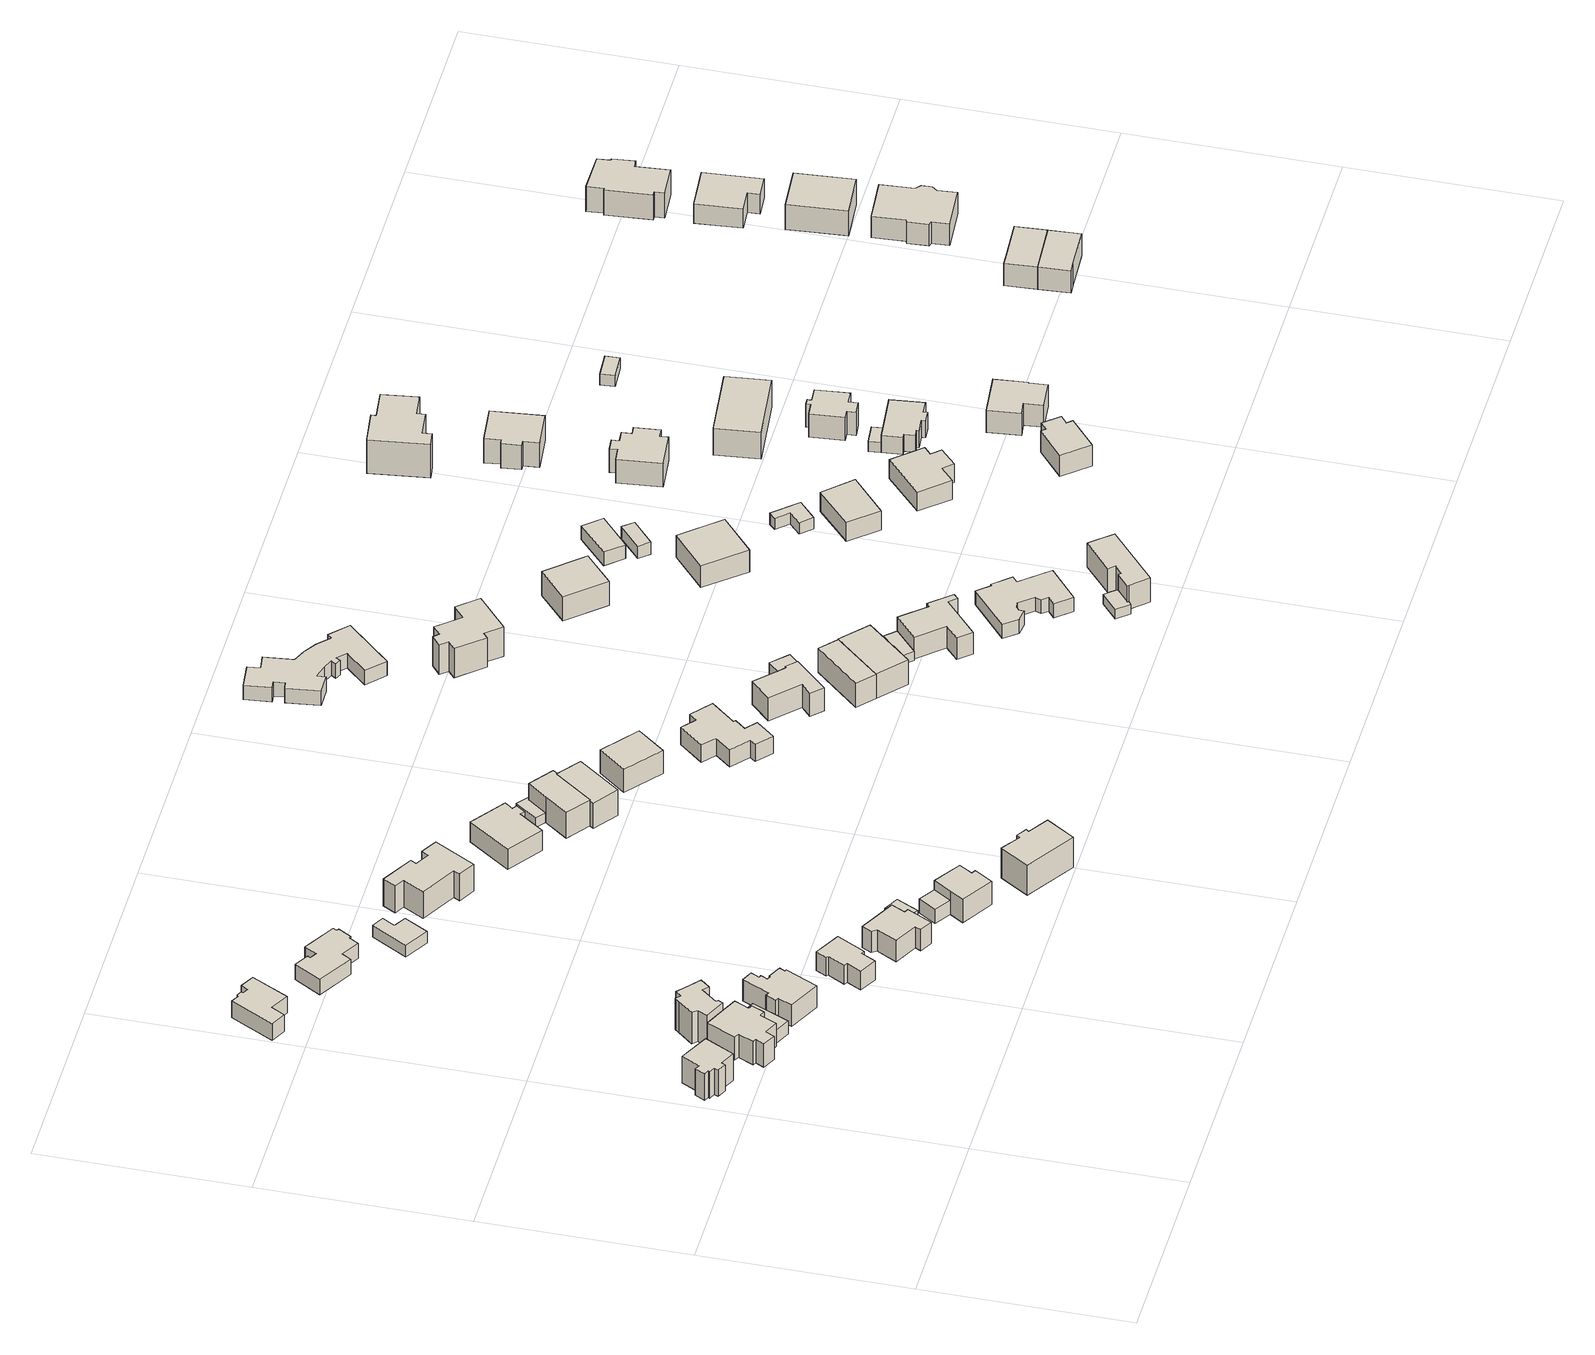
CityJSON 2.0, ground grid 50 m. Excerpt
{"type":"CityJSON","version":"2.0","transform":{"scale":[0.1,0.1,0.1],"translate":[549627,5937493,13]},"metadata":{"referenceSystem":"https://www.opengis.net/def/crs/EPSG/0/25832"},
"CityObjects":{
"building1":{"type":"Building","attributes":{"Gemeindeschluessel":"02200227","Geometrietyp2DReferenz":"3000","BezugspunktDach":"2000","function":"31001_1010","measuredHeight":9.91,"storeysAboveGround":1},"address":[{"country":"Germany","locality":"Hamburg","thoroughfareNumber":"88b","thoroughfareName":"Wedeler Landstraße","postcode":"22559"}],"geometry":[{"type":"Solid","lod":"1","boundaries":[[[[0,1,2,3,4,5,6,7,8,9,10,11]],[[12,13,14,15,16,17,18,19,20,21,22,23]],[[10,12,23,11]],[[9,13,12,10]],[[8,14,13,9]],[[7,15,14,8]],[[6,16,15,7]],[[5,17,16,6]],[[4,18,17,5]],[[3,19,18,4]],[[2,20,19,3]],[[1,21,20,2]],[[0,22,21,1]],[[11,23,22,0]]]]}]},
"building2":{"type":"Building","attributes":{"Gemeindeschluessel":"02200227","Geometrietyp2DReferenz":"3000","BezugspunktDach":"2000","function":"31001_1010","measuredHeight":10.35,"storeysAboveGround":1},"address":[{"country":"Germany","locality":"Hamburg","thoroughfareNumber":"88a","thoroughfareName":"Wedeler Landstraße","postcode":"22559"}],"geometry":[{"type":"Solid","lod":"1","boundaries":[[[[24,25,26,27,28,29,30,31,32,33,34,35,36,37,38]],[[39,40,41,42,43,44,45,46,47,48,49,50,51,52,53]],[[37,39,53,38]],[[36,40,39,37]],[[35,41,40,36]],[[34,42,41,35]],[[33,43,42,34]],[[32,44,43,33]],[[31,45,44,32]],[[30,46,45,31]],[[29,47,46,30]],[[28,48,47,29]],[[27,49,48,28]],[[26,50,49,27]],[[25,51,50,26]],[[24,52,51,25]],[[38,53,52,24]]]]}]},
"building3":{"type":"Building","attributes":{"Gemeindeschluessel":"02200227","Geometrietyp2DReferenz":"3000","BezugspunktDach":"2000","function":"31001_2460","measuredHeight":3.71,"storeysAboveGround":1},"address":[{"country":"Germany","locality":"Hamburg","thoroughfareName":"Wedeler Landstraße","postcode":"22559"}],"geometry":[{"type":"Solid","lod":"1","boundaries":[[[[54,55,56,57,58,59,60]],[[61,62,63,64,65,66,67]],[[59,61,67,60]],[[58,62,61,59]],[[57,63,62,58]],[[56,64,63,57]],[[55,65,64,56]],[[54,66,65,55]],[[60,67,66,54]]]]}]},
"building4":{"type":"Building","attributes":{"Gemeindeschluessel":"02200227","Geometrietyp2DReferenz":"3000","BezugspunktDach":"2000","function":"31001_1010","measuredHeight":9,"storeysAboveGround":1},"address":[{"country":"Germany","locality":"Hamburg","thoroughfareNumber":"88c","thoroughfareName":"Wedeler Landstraße","postcode":"22559"}],"geometry":[{"type":"Solid","lod":"1","boundaries":[[[[68,69,70,71,72,73,74,75,76,77,78,79,80,81]],[[82,83,84,85,86,87,88,89,90,91,92,93,94,95]],[[80,82,95,81]],[[79,83,82,80]],[[78,84,83,79]],[[77,85,84,78]],[[76,86,85,77]],[[75,87,86,76]],[[74,88,87,75]],[[73,89,88,74]],[[72,90,89,73]],[[71,91,90,72]],[[70,92,91,71]],[[69,93,92,70]],[[68,94,93,69]],[[81,95,94,68]]]]}]},
"building5":{"type":"Building","attributes":{"Gemeindeschluessel":"02200227","Geometrietyp2DReferenz":"3000","BezugspunktDach":"2000","function":"31001_1010","measuredHeight":8.51,"storeysAboveGround":1},"address":[{"country":"Germany","locality":"Hamburg","thoroughfareNumber":"88","thoroughfareName":"Wedeler Landstraße","postcode":"22559"}],"geometry":[{"type":"Solid","lod":"1","boundaries":[[[[96,97,98,99,100,101,102,103,104,105,106,107,108,109,110,111]],[[112,113,114,115,116,117,118,119,120,121,122,123,124,125,126,127]],[[110,112,127,111]],[[109,113,112,110]],[[108,114,113,109]],[[107,115,114,108]],[[106,116,115,107]],[[105,117,116,106]],[[104,118,117,105]],[[103,119,118,104]],[[102,120,119,103]],[[101,121,120,102]],[[100,122,121,101]],[[99,123,122,100]],[[98,124,123,99]],[[97,125,124,98]],[[96,126,125,97]],[[111,127,126,96]]]]}]},
"building6":{"type":"Building","attributes":{"Gemeindeschluessel":"02200227","Geometrietyp2DReferenz":"3000","BezugspunktDach":"2000","function":"31001_1010","measuredHeight":7.15,"storeysAboveGround":1},"address":[{"country":"Germany","locality":"Hamburg","thoroughfareNumber":"23","thoroughfareName":"Rheingoldweg","postcode":"22559"}],"geometry":[{"type":"Solid","lod":"1","boundaries":[[[[128,129,130,131,132,133,134,135,136,137,138,139]],[[140,141,142,143,144,145,146,147,148,149,150,151]],[[138,140,151,139]],[[137,141,140,138]],[[136,142,141,137]],[[135,143,142,136]],[[134,144,143,135]],[[133,145,144,134]],[[132,146,145,133]],[[131,147,146,132]],[[130,148,147,131]],[[129,149,148,130]],[[128,150,149,129]],[[139,151,150,128]]]]}]},
"building7":{"type":"Building","attributes":{"Gemeindeschluessel":"02200227","Geometrietyp2DReferenz":"3000","BezugspunktDach":"2000","function":"31001_1010","measuredHeight":7.3,"storeysAboveGround":1},"address":[{"country":"Germany","locality":"Hamburg","thoroughfareNumber":"86b","thoroughfareName":"Wedeler Landstraße","postcode":"22559"}],"geometry":[{"type":"Solid","lod":"1","boundaries":[[[[152,153,154,155,156,157,158,159,160,161]],[[162,163,164,165,166,167,168,169,170,171]],[[160,162,171,161]],[[159,163,162,160]],[[158,164,163,159]],[[157,165,164,158]],[[156,166,165,157]],[[155,167,166,156]],[[154,168,167,155]],[[153,169,168,154]],[[152,170,169,153]],[[161,171,170,152]]]]}]},
"building8":{"type":"Building","attributes":{"Gemeindeschluessel":"02200227","Geometrietyp2DReferenz":"3000","BezugspunktDach":"2000","function":"31001_1010","measuredHeight":7.18,"storeysAboveGround":1},"address":[{"country":"Germany","locality":"Hamburg","thoroughfareNumber":"21","thoroughfareName":"Rheingoldweg","postcode":"22559"}],"geometry":[{"type":"Solid","lod":"1","boundaries":[[[[172,173,174,175,176,177,178,179,180,181,182,183,184,185]],[[186,187,188,189,190,191,192,193,194,195,196,197,198,199]],[[184,186,199,185]],[[183,187,186,184]],[[182,188,187,183]],[[181,189,188,182]],[[180,190,189,181]],[[179,191,190,180]],[[178,192,191,179]],[[177,193,192,178]],[[176,194,193,177]],[[175,195,194,176]],[[174,196,195,175]],[[173,197,196,174]],[[172,198,197,173]],[[185,199,198,172]]]]}]},
"building9":{"type":"Building","attributes":{"Gemeindeschluessel":"02200227","Geometrietyp2DReferenz":"3000","BezugspunktDach":"2000","function":"31001_1010","measuredHeight":7.71,"storeysAboveGround":1},"address":[{"country":"Germany","locality":"Hamburg","thoroughfareNumber":"86a","thoroughfareName":"Wedeler Landstraße","postcode":"22559"}],"geometry":[{"type":"Solid","lod":"1","boundaries":[[[[200,201,202,203,204,205,206,207,208,209]],[[210,211,212,213,214,215,216,217,218,219]],[[208,210,219,209]],[[207,211,210,208]],[[206,212,211,207]],[[205,213,212,206]],[[204,214,213,205]],[[203,215,214,204]],[[202,216,215,203]],[[201,217,216,202]],[[200,218,217,201]],[[209,219,218,200]]]]}]},
"building10":{"type":"Building","attributes":{"Gemeindeschluessel":"02200227","Geometrietyp2DReferenz":"3000","BezugspunktDach":"2000","function":"31001_2460","measuredHeight":3.9,"storeysAboveGround":1},"address":[{"country":"Germany","locality":"Hamburg","thoroughfareName":"Rheingoldweg","postcode":"22559"}],"geometry":[{"type":"Solid","lod":"1","boundaries":[[[[220,221,222,223,224,225]],[[226,227,228,229,230,231]],[[224,226,231,225]],[[223,227,226,224]],[[222,228,227,223]],[[221,229,228,222]],[[220,230,229,221]],[[225,231,230,220]]]]}]},
"building11":{"type":"Building","attributes":{"Gemeindeschluessel":"02200227","Geometrietyp2DReferenz":"3000","BezugspunktDach":"2000","function":"31001_2460","measuredHeight":4.05,"storeysAboveGround":1},"address":[{"country":"Germany","locality":"Hamburg","thoroughfareName":"Wedeler Landstraße","postcode":"22559"}],"geometry":[{"type":"Solid","lod":"1","boundaries":[[[[232,233,234,235,236,237]],[[238,239,240,241,242,243]],[[236,238,243,237]],[[235,239,238,236]],[[234,240,239,235]],[[233,241,240,234]],[[232,242,241,233]],[[237,243,242,232]]]]}]},
"building12":{"type":"Building","attributes":{"Gemeindeschluessel":"02200227","Geometrietyp2DReferenz":"3000","BezugspunktDach":"2000","function":"31001_2460","measuredHeight":3.97,"storeysAboveGround":1},"address":[{"country":"Germany","locality":"Hamburg","thoroughfareName":"Wedeler Landstraße","postcode":"22559"}],"geometry":[{"type":"Solid","lod":"1","boundaries":[[[[244,245,246,247]],[[248,249,250,251]],[[246,248,251,247]],[[245,249,248,246]],[[244,250,249,245]],[[247,251,250,244]]]]}]},
"building13":{"type":"Building","attributes":{"Gemeindeschluessel":"02200227","Geometrietyp2DReferenz":"3000","BezugspunktDach":"2000","function":"31001_1100","measuredHeight":7.95,"storeysAboveGround":1},"address":[{"country":"Germany","locality":"Hamburg","thoroughfareNumber":"86","thoroughfareName":"Wedeler Landstraße","postcode":"22559"}],"geometry":[{"type":"Solid","lod":"1","boundaries":[[[[252,253,254,255,256,246,245]],[[257,258,259,260,261,262,263]],[[246,257,263,245]],[[256,258,257,246]],[[255,259,258,256]],[[254,260,259,255]],[[253,261,260,254]],[[252,262,261,253]],[[245,263,262,252]]]]}]},
"building14":{"type":"Building","attributes":{"Gemeindeschluessel":"02200227","Geometrietyp2DReferenz":"3000","BezugspunktDach":"2000","function":"31001_1010","measuredHeight":10.72,"storeysAboveGround":2},"address":[{"country":"Germany","locality":"Hamburg","thoroughfareNumber":"84","thoroughfareName":"Wedeler Landstraße","postcode":"22559"}],"geometry":[{"type":"Solid","lod":"1","boundaries":[[[[264,265,266,267,268,269,270,271]],[[272,273,274,275,276,277,278,279]],[[270,272,279,271]],[[269,273,272,270]],[[268,274,273,269]],[[267,275,274,268]],[[266,276,275,267]],[[265,277,276,266]],[[264,278,277,265]],[[271,279,278,264]]]]}]},
"building15":{"type":"Building","attributes":{"Gemeindeschluessel":"02200227","Geometrietyp2DReferenz":"3000","BezugspunktDach":"2000","function":"31001_1010","measuredHeight":12.12,"storeysAboveGround":1},"address":[{"country":"Germany","locality":"Hamburg","thoroughfareNumber":"19","thoroughfareName":"Rheingoldweg","postcode":"22559"}],"geometry":[{"type":"Solid","lod":"1","boundaries":[[[[280,281,282,283,284,285,286,287,288,289,290,291]],[[292,293,294,295,296,297,298,299,300,301,302,303]],[[290,292,303,291]],[[289,293,292,290]],[[288,294,293,289]],[[287,295,294,288]],[[286,296,295,287]],[[285,297,296,286]],[[284,298,297,285]],[[283,299,298,284]],[[282,300,299,283]],[[281,301,300,282]],[[280,302,301,281]],[[291,303,302,280]]]]}]},
"building16":{"type":"Building","attributes":{"Gemeindeschluessel":"02200227","Geometrietyp2DReferenz":"3000","BezugspunktDach":"2000","function":"31001_1010","measuredHeight":6.99,"storeysAboveGround":1},"address":[{"country":"Germany","locality":"Hamburg","thoroughfareNumber":"17a","thoroughfareName":"Rheingoldweg","postcode":"22559"}],"geometry":[{"type":"Solid","lod":"1","boundaries":[[[[304,305,306,307,308,309,310,311]],[[312,313,314,315,316,317,318,319]],[[310,312,319,311]],[[309,313,312,310]],[[308,314,313,309]],[[307,315,314,308]],[[306,316,315,307]],[[305,317,316,306]],[[304,318,317,305]],[[311,319,318,304]]]]}]},
"building17":{"type":"Building","attributes":{"Gemeindeschluessel":"02200227","Geometrietyp2DReferenz":"3000","BezugspunktDach":"2000","function":"31001_1010","measuredHeight":9.93,"storeysAboveGround":1},"address":[{"country":"Germany","locality":"Hamburg","thoroughfareNumber":"17b","thoroughfareName":"Rheingoldweg","postcode":"22559"}],"geometry":[{"type":"Solid","lod":"1","boundaries":[[[[320,321,322,323,324,325,326,327,328]],[[329,330,331,332,333,334,335,336,337]],[[327,329,337,328]],[[326,330,329,327]],[[325,331,330,326]],[[324,332,331,325]],[[323,333,332,324]],[[322,334,333,323]],[[321,335,334,322]],[[320,336,335,321]],[[328,337,336,320]]]]}]},
"building18":{"type":"Building","attributes":{"Gemeindeschluessel":"02200227","Geometrietyp2DReferenz":"3000","BezugspunktDach":"2000","function":"31001_2460","measuredHeight":2.74,"storeysAboveGround":1},"address":[{"country":"Germany","locality":"Hamburg","thoroughfareName":"Rheingoldweg","postcode":"22559"}],"geometry":[{"type":"Solid","lod":"1","boundaries":[[[[338,339,340,341,342,343]],[[344,345,346,347,348,349]],[[342,344,349,343]],[[341,345,344,342]],[[340,346,345,341]],[[339,347,346,340]],[[338,348,347,339]],[[343,349,348,338]]]]}]},
"building19":{"type":"Building","attributes":{"Gemeindeschluessel":"02200227","Geometrietyp2DReferenz":"3000","BezugspunktDach":"2000","function":"31001_1010","measuredHeight":9.94,"storeysAboveGround":1},"address":[{"country":"Germany","locality":"Hamburg","thoroughfareNumber":"17","thoroughfareName":"Rheingoldweg","postcode":"22559"}],"geometry":[{"type":"Solid","lod":"1","boundaries":[[[[350,351,352,353,354,355,356]],[[329,357,358,359,332,331,330]],[[355,329,330,356]],[[354,357,329,355]],[[353,358,357,354]],[[352,359,358,353]],[[351,332,359,352]],[[350,331,332,351]],[[356,330,331,350]]]]}]},
"building20":{"type":"Building","attributes":{"Gemeindeschluessel":"02200227","Geometrietyp2DReferenz":"3000","BezugspunktDach":"2000","function":"31001_1010","measuredHeight":8.69,"storeysAboveGround":1},"address":[{"country":"Germany","locality":"Hamburg","thoroughfareNumber":"15","thoroughfareName":"Rheingoldweg","postcode":"22559"}],"geometry":[{"type":"Solid","lod":"1","boundaries":[[[[360,361,362,363]],[[364,365,366,367]],[[362,364,367,363]],[[361,365,364,362]],[[360,366,365,361]],[[363,367,366,360]]]]}]},
"building21":{"type":"Building","attributes":{"Gemeindeschluessel":"02200227","Geometrietyp2DReferenz":"3000","BezugspunktDach":"2000","function":"31001_1100","measuredHeight":7.29,"storeysAboveGround":1},"address":[{"country":"Germany","locality":"Hamburg","thoroughfareNumber":"13","thoroughfareName":"Rheingoldweg","postcode":"22559"}],"geometry":[{"type":"Solid","lod":"1","boundaries":[[[[368,369,370,371,372,373,374,375,376,377,378,379,380,381]],[[382,383,384,385,386,387,388,389,390,391,392,393,394,395]],[[380,382,395,381]],[[379,383,382,380]],[[378,384,383,379]],[[377,385,384,378]],[[376,386,385,377]],[[375,387,386,376]],[[374,388,387,375]],[[373,389,388,374]],[[372,390,389,373]],[[371,391,390,372]],[[370,392,391,371]],[[369,393,392,370]],[[368,394,393,369]],[[381,395,394,368]]]]}]},
"building22":{"type":"Building","attributes":{"Gemeindeschluessel":"02200227","Geometrietyp2DReferenz":"3000","BezugspunktDach":"2000","function":"31001_1010","measuredHeight":7.63,"storeysAboveGround":1},"address":[{"country":"Germany","locality":"Hamburg","thoroughfareNumber":"11","thoroughfareName":"Rheingoldweg","postcode":"22559"}],"geometry":[{"type":"Solid","lod":"1","boundaries":[[[[396,397,398,399,400,401,402,403,404]],[[405,406,407,408,409,410,411,412,413]],[[403,405,413,404]],[[402,406,405,403]],[[401,407,406,402]],[[400,408,407,401]],[[399,409,408,400]],[[398,410,409,399]],[[397,411,410,398]],[[396,412,411,397]],[[404,413,412,396]]]]}]},
"building23":{"type":"Building","attributes":{"Gemeindeschluessel":"02200227","Geometrietyp2DReferenz":"3000","BezugspunktDach":"2000","function":"31001_1010","measuredHeight":6.74,"storeysAboveGround":2},"address":[{"country":"Germany","locality":"Hamburg","thoroughfareNumber":"9a","thoroughfareName":"Rheingoldweg","postcode":"22559"}],"geometry":[{"type":"Solid","lod":"1","boundaries":[[[[414,415,416,417]],[[418,419,420,421]],[[416,418,421,417]],[[415,419,418,416]],[[414,420,419,415]],[[417,421,420,414]]]]}]},
"building24":{"type":"Building","attributes":{"Gemeindeschluessel":"02200227","Geometrietyp2DReferenz":"3000","BezugspunktDach":"2000","function":"31001_2460","measuredHeight":6.4,"storeysAboveGround":1},"address":[{"country":"Germany","locality":"Hamburg","thoroughfareName":"Rheingoldweg","postcode":"22559"}],"geometry":[{"type":"Solid","lod":"1","boundaries":[[[[422,423,424,425,426,427]],[[428,429,430,431,432,433]],[[426,428,433,427]],[[425,429,428,426]],[[424,430,429,425]],[[423,431,430,424]],[[422,432,431,423]],[[427,433,432,422]]]]}]},
"building25":{"type":"Building","attributes":{"Gemeindeschluessel":"02200227","Geometrietyp2DReferenz":"3000","BezugspunktDach":"2000","function":"31001_1010","measuredHeight":7.59,"storeysAboveGround":2},"address":[{"country":"Germany","locality":"Hamburg","thoroughfareNumber":"9","thoroughfareName":"Rheingoldweg","postcode":"22559"}],"geometry":[{"type":"Solid","lod":"1","boundaries":[[[[415,414,434,435]],[[436,437,438,439]],[[434,436,439,435]],[[414,437,436,434]],[[415,438,437,414]],[[435,439,438,415]]]]}]},
"building26":{"type":"Building","attributes":{"Gemeindeschluessel":"02200227","Geometrietyp2DReferenz":"3000","BezugspunktDach":"2000","function":"31001_2460","measuredHeight":2.55,"storeysAboveGround":1},"address":[{"country":"Germany","locality":"Hamburg","thoroughfareName":"Rheingoldweg","postcode":"22559"}],"geometry":[{"type":"Solid","lod":"1","boundaries":[[[[440,441,442,443]],[[444,445,446,447]],[[442,444,447,443]],[[441,445,444,442]],[[440,446,445,441]],[[443,447,446,440]]]]}]},
"building27":{"type":"Building","attributes":{"Gemeindeschluessel":"02200227","Geometrietyp2DReferenz":"3000","BezugspunktDach":"2000","function":"31001_1100","measuredHeight":6.16,"storeysAboveGround":2},"address":[{"country":"Germany","locality":"Hamburg","thoroughfareNumber":"2","thoroughfareName":"Nibelungenweg","postcode":"22559"}],"geometry":[{"type":"Solid","lod":"1","boundaries":[[[[448,449,450,451,452,453,454,455,456,457,458,459,460,461,462,463,464,465,466,467,468,469,470,471,472]],[[473,474,475,476,477,478,479,480,481,482,483,484,485,486,487,488,489,490,491,492,493,494,495,496,497]],[[471,473,497,472]],[[470,474,473,471]],[[469,475,474,470]],[[468,476,475,469]],[[467,477,476,468]],[[466,478,477,467]],[[465,479,478,466]],[[464,480,479,465]],[[463,481,480,464]],[[462,482,481,463]],[[461,483,482,462]],[[460,484,483,461]],[[459,485,484,460]],[[458,486,485,459]],[[457,487,486,458]],[[456,488,487,457]],[[455,489,488,456]],[[454,490,489,455]],[[453,491,490,454]],[[452,492,491,453]],[[451,493,492,452]],[[450,494,493,451]],[[449,495,494,450]],[[448,496,495,449]],[[472,497,496,448]]]]}]},
"building28":{"type":"Building","attributes":{"Gemeindeschluessel":"02200227","Geometrietyp2DReferenz":"3000","BezugspunktDach":"2000","function":"31001_1010","measuredHeight":8.05,"storeysAboveGround":1},"address":[{"country":"Germany","locality":"Hamburg","thoroughfareNumber":"7","thoroughfareName":"Rheingoldweg","postcode":"22559"}],"geometry":[{"type":"Solid","lod":"1","boundaries":[[[[498,499,500,501,502,503,504,505,506,507]],[[508,509,510,511,512,513,514,515,516,517]],[[506,508,517,507]],[[505,509,508,506]],[[504,510,509,505]],[[503,511,510,504]],[[502,512,511,503]],[[501,513,512,502]],[[500,514,513,501]],[[499,515,514,500]],[[498,516,515,499]],[[507,517,516,498]]]]}]},
"building29":{"type":"Building","attributes":{"Gemeindeschluessel":"02200227","Geometrietyp2DReferenz":"3000","BezugspunktDach":"2000","function":"31001_1010","measuredHeight":9.35,"storeysAboveGround":1},"address":[{"country":"Germany","locality":"Hamburg","thoroughfareNumber":"12","thoroughfareName":"Rheingoldweg","postcode":"22559"}],"geometry":[{"type":"Solid","lod":"1","boundaries":[[[[518,519,520,521,522,523,524,525,526,527,528,529]],[[530,531,532,533,534,535,536,537,538,539,540,541]],[[528,530,541,529]],[[527,531,530,528]],[[526,532,531,527]],[[525,533,532,526]],[[524,534,533,525]],[[523,535,534,524]],[[522,536,535,523]],[[521,537,536,522]],[[520,538,537,521]],[[519,539,538,520]],[[518,540,539,519]],[[529,541,540,518]]]]}]},
"building30":{"type":"Building","attributes":{"Gemeindeschluessel":"02200227","Geometrietyp2DReferenz":"3000","BezugspunktDach":"2000","function":"31001_2460","measuredHeight":2.83,"storeysAboveGround":1},"address":[{"country":"Germany","locality":"Hamburg","thoroughfareName":"Rheingoldweg","postcode":"22559"}],"geometry":[{"type":"Solid","lod":"1","boundaries":[[[[542,543,544,545,546,547,548]],[[549,550,551,552,553,554,555]],[[547,549,555,548]],[[546,550,549,547]],[[545,551,550,546]],[[544,552,551,545]],[[543,553,552,544]],[[542,554,553,543]],[[548,555,554,542]]]]}]},
"building31":{"type":"Building","attributes":{"Gemeindeschluessel":"02200227","Geometrietyp2DReferenz":"3000","BezugspunktDach":"2000","function":"31001_1010","measuredHeight":4.31,"storeysAboveGround":1},"address":[{"country":"Germany","locality":"Hamburg","thoroughfareNumber":"5","thoroughfareName":"Rheingoldweg","postcode":"22559"}],"geometry":[{"type":"Solid","lod":"1","boundaries":[[[[556,557,558,559,560,561,562,563,564,565,566,567,568,569,570,571,572]],[[573,574,575,576,577,578,579,580,581,582,583,584,585,586,587,588,589]],[[571,573,589,572]],[[570,574,573,571]],[[569,575,574,570]],[[568,576,575,569]],[[567,577,576,568]],[[566,578,577,567]],[[565,579,578,566]],[[564,580,579,565]],[[563,581,580,564]],[[562,582,581,563]],[[561,583,582,562]],[[560,584,583,561]],[[559,585,584,560]],[[558,586,585,559]],[[557,587,586,558]],[[556,588,587,557]],[[572,589,588,556]]]]}]},
"building32":{"type":"Building","attributes":{"Gemeindeschluessel":"02200227","Geometrietyp2DReferenz":"3000","BezugspunktDach":"2000","function":"31001_1010","measuredHeight":9.38,"storeysAboveGround":1},"address":[{"country":"Germany","locality":"Hamburg","thoroughfareNumber":"3","thoroughfareName":"Rheingoldweg","postcode":"22559"}],"geometry":[{"type":"Solid","lod":"1","boundaries":[[[[590,591,592,593,594,595,596,597,598]],[[599,600,601,602,603,604,605,606,607]],[[597,599,607,598]],[[596,600,599,597]],[[595,601,600,596]],[[594,602,601,595]],[[593,603,602,594]],[[592,604,603,593]],[[591,605,604,592]],[[590,606,605,591]],[[598,607,606,590]]]]}]},
"building33":{"type":"Building","attributes":{"Gemeindeschluessel":"02200227","Geometrietyp2DReferenz":"3000","BezugspunktDach":"2000","function":"31001_1010","measuredHeight":8.81,"storeysAboveGround":1},"address":[{"country":"Germany","locality":"Hamburg","thoroughfareNumber":"10","thoroughfareName":"Rheingoldweg","postcode":"22559"}],"geometry":[{"type":"Solid","lod":"1","boundaries":[[[[608,609,610,611]],[[612,613,614,615]],[[610,612,615,611]],[[609,613,612,610]],[[608,614,613,609]],[[611,615,614,608]]]]}]},
"building34":{"type":"Building","attributes":{"Gemeindeschluessel":"02200227","Geometrietyp2DReferenz":"3000","BezugspunktDach":"2000","function":"31001_1010","measuredHeight":7.27,"storeysAboveGround":2},"address":[{"country":"Germany","locality":"Hamburg","thoroughfareNumber":"8","thoroughfareName":"Rheingoldweg","postcode":"22559"}],"geometry":[{"type":"Solid","lod":"1","boundaries":[[[[616,617,618,619]],[[620,621,622,623]],[[618,620,623,619]],[[617,621,620,618]],[[616,622,621,617]],[[619,623,622,616]]]]}]},
"building35":{"type":"Building","attributes":{"Gemeindeschluessel":"02200227","Geometrietyp2DReferenz":"3000","BezugspunktDach":"2000","function":"31001_2460","measuredHeight":3.94,"storeysAboveGround":1},"address":[{"country":"Germany","locality":"Hamburg","thoroughfareName":"Sandmoorweg","postcode":"22559"}],"geometry":[{"type":"Solid","lod":"1","boundaries":[[[[624,625,626,627]],[[628,629,630,631]],[[626,628,631,627]],[[625,629,628,626]],[[624,630,629,625]],[[627,631,630,624]]]]}]},
"building36":{"type":"Building","attributes":{"Gemeindeschluessel":"02200227","Geometrietyp2DReferenz":"3000","BezugspunktDach":"2000","function":"31001_2460","measuredHeight":4.76,"storeysAboveGround":1},"address":[{"country":"Germany","locality":"Hamburg","thoroughfareName":"Rheingoldweg","postcode":"22559"}],"geometry":[{"type":"Solid","lod":"1","boundaries":[[[[632,633,634,635]],[[636,637,638,639]],[[634,636,639,635]],[[633,637,636,634]],[[632,638,637,633]],[[635,639,638,632]]]]}]},
"building37":{"type":"Building","attributes":{"Gemeindeschluessel":"02200227","Geometrietyp2DReferenz":"3000","BezugspunktDach":"2000","function":"31001_1010","measuredHeight":6.91,"storeysAboveGround":1},"address":[{"country":"Germany","locality":"Hamburg","thoroughfareNumber":"6","thoroughfareName":"Rheingoldweg","postcode":"22559"}],"geometry":[{"type":"Solid","lod":"1","boundaries":[[[[640,641,642,643]],[[644,645,646,647]],[[642,644,647,643]],[[641,645,644,642]],[[640,646,645,641]],[[643,647,646,640]]]]}]},
"building38":{"type":"Building","attributes":{"Gemeindeschluessel":"02200227","Geometrietyp2DReferenz":"3000","BezugspunktDach":"2000","function":"31001_2460","measuredHeight":3.79,"storeysAboveGround":1},"address":[{"country":"Germany","locality":"Hamburg","thoroughfareName":"Rheingoldweg","postcode":"22559"}],"geometry":[{"type":"Solid","lod":"1","boundaries":[[[[648,649,650,651,652,653]],[[654,655,656,657,658,659]],[[652,654,659,653]],[[651,655,654,652]],[[650,656,655,651]],[[649,657,656,650]],[[648,658,657,649]],[[653,659,658,648]]]]}]},
"building39":{"type":"Building","attributes":{"Gemeindeschluessel":"02200227","Geometrietyp2DReferenz":"3000","BezugspunktDach":"2000","function":"31001_1010","measuredHeight":6.74,"storeysAboveGround":1},"address":[{"country":"Germany","locality":"Hamburg","thoroughfareNumber":"4","thoroughfareName":"Rheingoldweg","postcode":"22559"}],"geometry":[{"type":"Solid","lod":"1","boundaries":[[[[660,661,662,663,664,665,666,667]],[[668,669,670,671,672,673,674,675]],[[666,668,675,667]],[[665,669,668,666]],[[664,670,669,665]],[[663,671,670,664]],[[662,672,671,663]],[[661,673,672,662]],[[660,674,673,661]],[[667,675,674,660]]]]}]},
"building40":{"type":"Building","attributes":{"Gemeindeschluessel":"02200227","Geometrietyp2DReferenz":"3000","BezugspunktDach":"2000","function":"31001_1010","measuredHeight":8.06,"storeysAboveGround":1},"address":[{"country":"Germany","locality":"Hamburg","thoroughfareNumber":"13","thoroughfareName":"Sandmoorweg","postcode":"22559"}],"geometry":[{"type":"Solid","lod":"1","boundaries":[[[[676,677,678,679,680,681,682,683]],[[684,685,686,687,688,689,690,691]],[[682,684,691,683]],[[681,685,684,682]],[[680,686,685,681]],[[679,687,686,680]],[[678,688,687,679]],[[677,689,688,678]],[[676,690,689,677]],[[683,691,690,676]]]]}]},
"building41":{"type":"Building","attributes":{"Gemeindeschluessel":"02200227","Geometrietyp2DReferenz":"3000","BezugspunktDach":"2000","function":"31001_1010","measuredHeight":8.77,"storeysAboveGround":1},"address":[{"country":"Germany","locality":"Hamburg","thoroughfareNumber":"19","thoroughfareName":"Sandmoorweg","postcode":"22559"}],"geometry":[{"type":"Solid","lod":"1","boundaries":[[[[692,693,694,695,696,697,698,699,700,701,702,703]],[[704,705,706,707,708,709,710,711,712,713,714,715]],[[702,704,715,703]],[[701,705,704,702]],[[700,706,705,701]],[[699,707,706,700]],[[698,708,707,699]],[[697,709,708,698]],[[696,710,709,697]],[[695,711,710,696]],[[694,712,711,695]],[[693,713,712,694]],[[692,714,713,693]],[[703,715,714,692]]]]}]},
"building42":{"type":"Building","attributes":{"Gemeindeschluessel":"02200227","Geometrietyp2DReferenz":"3000","BezugspunktDach":"2000","function":"31001_2460","measuredHeight":2.88,"storeysAboveGround":1},"address":[{"country":"Germany","locality":"Hamburg","thoroughfareName":"Sandmoorweg","postcode":"22559"}],"geometry":[{"type":"Solid","lod":"1","boundaries":[[[[716,717,718,719]],[[720,721,722,723]],[[718,720,723,719]],[[717,721,720,718]],[[716,722,721,717]],[[719,723,722,716]]]]}]},
"building43":{"type":"Building","attributes":{"Gemeindeschluessel":"02200227","Geometrietyp2DReferenz":"3000","BezugspunktDach":"2000","function":"31001_1010","measuredHeight":7.57,"storeysAboveGround":1},"address":[{"country":"Germany","locality":"Hamburg","thoroughfareNumber":"15","thoroughfareName":"Sandmoorweg","postcode":"22559"}],"geometry":[{"type":"Solid","lod":"1","boundaries":[[[[724,725,719,726,727,728,729,730,731,732,733,734]],[[735,736,737,738,739,740,741,742,743,744,745,746]],[[733,735,746,734]],[[732,736,735,733]],[[731,737,736,732]],[[730,738,737,731]],[[729,739,738,730]],[[728,740,739,729]],[[727,741,740,728]],[[726,742,741,727]],[[719,743,742,726]],[[725,744,743,719]],[[724,745,744,725]],[[734,746,745,724]]]]}]},
"building44":{"type":"Building","attributes":{"Gemeindeschluessel":"02200227","Geometrietyp2DReferenz":"3000","BezugspunktDach":"2000","function":"31001_1010","measuredHeight":9.81,"storeysAboveGround":1},"address":[{"country":"Germany","locality":"Hamburg","thoroughfareNumber":"21","thoroughfareName":"Sandmoorweg","postcode":"22559"}],"geometry":[{"type":"Solid","lod":"1","boundaries":[[[[747,748,749,750,751,752,753,754]],[[755,756,757,758,759,760,761,762]],[[753,755,762,754]],[[752,756,755,753]],[[751,757,756,752]],[[750,758,757,751]],[[749,759,758,750]],[[748,760,759,749]],[[747,761,760,748]],[[754,762,761,747]]]]}]},
"building45":{"type":"Building","attributes":{"Gemeindeschluessel":"02200227","Geometrietyp2DReferenz":"3000","BezugspunktDach":"2000","function":"31001_1010","measuredHeight":11.41,"storeysAboveGround":2},"address":[{"country":"Germany","locality":"Hamburg","thoroughfareNumber":"23","thoroughfareName":"Sandmoorweg","postcode":"22559"}],"geometry":[{"type":"Solid","lod":"1","boundaries":[[[[763,764,765,766,767,768,769,770,771,772]],[[773,774,775,776,777,778,779,780,781,782]],[[771,773,782,772]],[[770,774,773,771]],[[769,775,774,770]],[[768,776,775,769]],[[767,777,776,768]],[[766,778,777,767]],[[765,779,778,766]],[[764,780,779,765]],[[763,781,780,764]],[[772,782,781,763]]]]}]},
"building46":{"type":"Building","attributes":{"Gemeindeschluessel":"02200227","Geometrietyp2DReferenz":"3000","BezugspunktDach":"2000","function":"31001_1010","measuredHeight":8.09,"storeysAboveGround":1},"address":[{"country":"Germany","locality":"Hamburg","thoroughfareNumber":"13b","thoroughfareName":"Sandmoorweg","postcode":"22559"}],"geometry":[{"type":"Solid","lod":"1","boundaries":[[[[783,784,785,786,787,788,789,790]],[[791,792,793,794,795,796,797,798]],[[789,791,798,790]],[[788,792,791,789]],[[787,793,792,788]],[[786,794,793,787]],[[785,795,794,786]],[[784,796,795,785]],[[783,797,796,784]],[[790,798,797,783]]]]}]},
"building47":{"type":"Building","attributes":{"Gemeindeschluessel":"02200227","Geometrietyp2DReferenz":"3000","BezugspunktDach":"2000","function":"31001_1010","measuredHeight":9.59,"storeysAboveGround":1},"address":[{"country":"Germany","locality":"Hamburg","thoroughfareNumber":"17","thoroughfareName":"Sandmoorweg","postcode":"22559"}],"geometry":[{"type":"Solid","lod":"1","boundaries":[[[[799,800,801,802,803,804,805,806,807,808,809,810]],[[811,812,813,814,815,816,817,818,819,820,821,822]],[[809,811,822,810]],[[808,812,811,809]],[[807,813,812,808]],[[806,814,813,807]],[[805,815,814,806]],[[804,816,815,805]],[[803,817,816,804]],[[802,818,817,803]],[[801,819,818,802]],[[800,820,819,801]],[[799,821,820,800]],[[810,822,821,799]]]]}]},
"building48":{"type":"Building","attributes":{"Gemeindeschluessel":"02200227","Geometrietyp2DReferenz":"3000","BezugspunktDach":"2000","function":"31001_1010","measuredHeight":10.77,"storeysAboveGround":1},"address":[{"country":"Germany","locality":"Hamburg","thoroughfareNumber":"17a","thoroughfareName":"Sandmoorweg","postcode":"22559"}],"geometry":[{"type":"Solid","lod":"1","boundaries":[[[[823,824,825,826]],[[827,828,829,830]],[[825,827,830,826]],[[824,828,827,825]],[[823,829,828,824]],[[826,830,829,823]]]]}]},
"building49":{"type":"Building","attributes":{"Gemeindeschluessel":"02200227","Geometrietyp2DReferenz":"3000","BezugspunktDach":"2000","function":"31001_2460","measuredHeight":3.66,"storeysAboveGround":1},"address":[{"country":"Germany","locality":"Hamburg","thoroughfareName":"Sandmoorweg","postcode":"22559"}],"geometry":[{"type":"Solid","lod":"1","boundaries":[[[[831,832,833,834]],[[835,836,837,838]],[[833,835,838,834]],[[832,836,835,833]],[[831,837,836,832]],[[834,838,837,831]]]]}]},
"building50":{"type":"Building","attributes":{"Gemeindeschluessel":"02200227","Geometrietyp2DReferenz":"3000","BezugspunktDach":"2000","function":"31001_1010","measuredHeight":6.28,"storeysAboveGround":2},"address":[{"country":"Germany","locality":"Hamburg","thoroughfareNumber":"14a","thoroughfareName":"Sandmoorweg","postcode":"22559"}],"geometry":[{"type":"Solid","lod":"1","boundaries":[[[[839,840,841,842,843]],[[844,845,846,847,848]],[[842,844,848,843]],[[841,845,844,842]],[[840,846,845,841]],[[839,847,846,840]],[[843,848,847,839]]]]}]},
"building51":{"type":"Building","attributes":{"Gemeindeschluessel":"02200227","Geometrietyp2DReferenz":"3000","BezugspunktDach":"2000","function":"31001_1010","measuredHeight":6.28,"storeysAboveGround":2},"address":[{"country":"Germany","locality":"Hamburg","thoroughfareNumber":"14b","thoroughfareName":"Sandmoorweg","postcode":"22559"}],"geometry":[{"type":"Solid","lod":"1","boundaries":[[[[849,850,851,843,842]],[[848,852,853,854,844]],[[843,848,844,842]],[[851,852,848,843]],[[850,853,852,851]],[[849,854,853,850]],[[842,844,854,849]]]]}]},
"building52":{"type":"Building","attributes":{"Gemeindeschluessel":"02200227","Geometrietyp2DReferenz":"3000","BezugspunktDach":"2000","function":"31001_1100","measuredHeight":7.22,"storeysAboveGround":1},"address":[{"country":"Germany","locality":"Hamburg","thoroughfareNumber":"16","thoroughfareName":"Sandmoorweg","postcode":"22559"}],"geometry":[{"type":"Solid","lod":"1","boundaries":[[[[855,856,857,858,859,860,861,862,863,864,865,866]],[[867,868,869,870,871,872,873,874,875,876,877,878]],[[865,867,878,866]],[[864,868,867,865]],[[863,869,868,864]],[[862,870,869,863]],[[861,871,870,862]],[[860,872,871,861]],[[859,873,872,860]],[[858,874,873,859]],[[857,875,874,858]],[[856,876,875,857]],[[855,877,876,856]],[[866,878,877,855]]]]}]},
"building53":{"type":"Building","attributes":{"Gemeindeschluessel":"02200227","Geometrietyp2DReferenz":"3000","BezugspunktDach":"2000","function":"31001_1010","measuredHeight":7.12,"storeysAboveGround":2},"address":[{"country":"Germany","locality":"Hamburg","thoroughfareNumber":"18","thoroughfareName":"Sandmoorweg","postcode":"22559"}],"geometry":[{"type":"Solid","lod":"1","boundaries":[[[[879,880,881,882]],[[883,884,885,886]],[[881,883,886,882]],[[880,884,883,881]],[[879,885,884,880]],[[882,886,885,879]]]]}]},
"building54":{"type":"Building","attributes":{"Gemeindeschluessel":"02200227","Geometrietyp2DReferenz":"3000","BezugspunktDach":"2000","function":"31001_1010","measuredHeight":7.37,"storeysAboveGround":2},"address":[{"country":"Germany","locality":"Hamburg","thoroughfareNumber":"20","thoroughfareName":"Sandmoorweg","postcode":"22559"}],"geometry":[{"type":"Solid","lod":"1","boundaries":[[[[887,888,889,890,891,892]],[[893,894,895,896,897,898]],[[891,893,898,892]],[[890,894,893,891]],[[889,895,894,890]],[[888,896,895,889]],[[887,897,896,888]],[[892,898,897,887]]]]}]},
"building55":{"type":"Building","attributes":{"Gemeindeschluessel":"02200227","Geometrietyp2DReferenz":"3000","BezugspunktDach":"2000","function":"31001_1010","measuredHeight":7.13,"storeysAboveGround":2},"address":[{"country":"Germany","locality":"Hamburg","thoroughfareNumber":"22","thoroughfareName":"Sandmoorweg","postcode":"22559"}],"geometry":[{"type":"Solid","lod":"1","boundaries":[[[[899,900,901,902,903,904,905,906,907,908,909,910]],[[911,912,913,914,915,916,917,918,919,920,921,922]],[[909,911,922,910]],[[908,912,911,909]],[[907,913,912,908]],[[906,914,913,907]],[[905,915,914,906]],[[904,916,915,905]],[[903,917,916,904]],[[902,918,917,903]],[[901,919,918,902]],[[900,920,919,901]],[[899,921,920,900]],[[910,922,921,899]]]]}]}
},
"vertices":[
[142,630,6],[105,558,6],[68,576,6],[64,567,6],[43,578,6],[47,587,6],[32,594,6],[34,598,6],[22,603,6],[35,628,6],[47,622,6],[70,666,6],[47,622,81],[35,628,81],[22,603,81],[34,598,81],[32,594,81],[47,587,81],[43,578,81],[64,567,81],[68,576,81],[105,558,81],[142,630,81],[70,666,81],
[254,618,8],[292,600,8],[275,564,8],[285,560,8],[270,528,8],[257,534,8],[238,493,8],[204,509,8],[194,487,8],[162,503,8],[173,524,8],[165,528,8],[182,565,8],[171,571,8],[204,641,8],[171,571,74],[182,565,74],[165,528,74],[173,524,74],[162,503,74],[194,487,74],[204,509,74],[238,493,74],[257,534,74],[270,528,74],[285,560,74],[275,564,74],[292,600,74],[254,618,74],[204,641,74],
[257,534,10],[270,528,10],[285,560,10],[295,581,10],[325,567,10],[284,477,10],[240,498,10],[284,477,47],[325,567,47],[295,581,47],[285,560,47],[270,528,47],[257,534,47],[240,498,47],
[216,666,7],[205,677,7],[236,713,7],[245,723,7],[255,714,7],[267,728,7],[284,713,7],[319,683,7],[300,660,7],[286,672,7],[255,634,7],[259,630,7],[254,618,7],[204,641,7],[254,618,96],[259,630,96],[255,634,96],[286,672,96],[300,660,96],[319,683,96],[284,713,96],[267,728,96],[255,714,96],[245,723,96],[236,713,96],[205,677,96],[216,666,96],[204,641,96],
[331,511,7],[322,515,7],[335,540,7],[344,536,7],[376,602,7],[402,590,7],[392,569,7],[398,567,7],[390,550,7],[399,546,7],[401,549,7],[433,533,7],[426,519,7],[431,517,7],[393,439,7],[315,477,7],[393,439,68],[431,517,68],[426,519,68],[433,533,68],[401,549,68],[399,546,68],[390,550,68],[398,567,68],[392,569,68],[402,590,68],[376,602,68],[344,536,68],[335,540,68],[322,515,68],[331,511,68],[315,477,68],
[62,1592,1],[44,1559,1],[7,1578,1],[63,1683,1],[82,1673,1],[87,1676,1],[99,1670,1],[97,1665,1],[111,1658,1],[120,1675,1],[154,1657,1],[107,1568,1],[154,1657,48],[120,1675,48],[111,1658,48],[97,1665,48],[99,1670,48],[87,1676,48],[82,1673,48],[63,1683,48],[7,1578,48],[44,1559,48],[62,1592,48],[107,1568,48],
[464,357,15],[483,392,15],[475,397,15],[498,439,15],[493,442,15],[507,468,15],[570,434,15],[533,365,15],[525,369,15],[506,334,15],[525,369,68],[533,365,68],[570,434,68],[507,468,68],[493,442,68],[498,439,68],[475,397,68],[483,392,68],[464,357,68],[506,334,68],
[339,1484,3],[325,1460,3],[281,1486,3],[268,1463,3],[183,1513,3],[222,1578,3],[256,1558,3],[252,1551,3],[269,1541,3],[286,1571,3],[363,1526,3],[358,1516,3],[363,1513,3],[344,1481,3],[363,1513,46],[358,1516,46],[363,1526,46],[286,1571,46],[269,1541,46],[252,1551,46],[256,1558,46],[222,1578,46],[183,1513,46],[268,1463,46],[281,1486,46],[325,1460,46],[339,1484,46],[344,1481,46],
[699,343,12],[682,310,12],[692,305,12],[661,245,12],[631,261,12],[638,275,12],[581,305,12],[607,354,12],[599,366,12],[611,389,12],[599,366,72],[607,354,72],[581,305,72],[638,275,72],[631,261,72],[661,245,72],[692,305,72],[682,310,72],[699,343,72],[611,389,72],
[397,1445,10],[426,1429,10],[408,1398,10],[437,1381,10],[404,1323,10],[346,1357,10],[404,1323,43],[437,1381,43],[408,1398,43],[426,1429,43],[397,1445,43],[346,1357,43],
[699,343,20],[709,362,20],[747,343,20],[720,290,20],[692,305,20],[682,310,20],[692,305,50],[720,290,50],[747,343,50],[709,362,50],[699,343,50],[682,310,50],
[758,296,11],[797,271,11],[770,228,11],[731,253,11],[770,228,51],[797,271,51],[758,296,51],[731,253,51],
[862,229,11],[842,197,11],[852,191,11],[824,147,11],[748,195,11],[770,228,77],[748,195,77],[824,147,77],[852,191,77],[842,197,77],[862,229,77],[797,271,77],
[913,147,16],[959,116,16],[964,125,16],[988,109,16],[983,102,16],[1031,71,16],[986,2,16],[868,78,16],[986,2,101],[1031,71,101],[983,102,101],[988,109,101],[964,125,101],[959,116,101],[913,147,101],[868,78,101],
[560,1287,13],[568,1302,13],[481,1351,13],[510,1402,13],[486,1415,13],[504,1446,13],[581,1403,13],[573,1389,13],[607,1370,13],[616,1387,13],[656,1364,13],[600,1265,13],[656,1364,89],[616,1387,89],[607,1370,89],[573,1389,89],[581,1403,89],[504,1446,89],[486,1415,89],[510,1402,89],[481,1351,89],[568,1302,89],[560,1287,89],[600,1265,89],
[841,1252,17],[826,1232,17],[837,1225,17],[821,1203,17],[811,1211,17],[767,1150,17],[685,1209,17],[759,1311,17],[685,1209,74],[767,1150,74],[811,1211,74],[821,1203,74],[837,1225,74],[826,1232,74],[841,1252,74],[759,1311,74],
[863,1166,17],[899,1213,17],[902,1211,17],[956,1171,17],[948,1160,17],[946,1162,17],[876,1068,17],[874,1069,17],[821,1109,17],[874,1069,90],[876,1068,90],[946,1162,90],[948,1160,90],[956,1171,90],[902,1211,90],[899,1213,90],[863,1166,90],[821,1109,90],
[880,1236,18],[906,1216,18],[902,1211,18],[899,1213,18],[863,1166,18],[840,1183,18],[863,1166,45],[899,1213,45],[902,1211,45],[906,1216,45],[880,1236,45],[840,1183,45],
[946,1162,18],[948,1160,18],[1001,1120,18],[924,1017,18],[866,1059,18],[874,1069,18],[876,1068,18],[866,1059,90],[924,1017,90],[1001,1120,90],
[1054,1089,20],[1139,1021,20],[1085,954,20],[1001,1023,20],[1085,954,86],[1139,1021,86],[1054,1089,86],[1001,1023,86],
[1218,737,13],[1181,769,13],[1192,783,13],[1150,819,13],[1182,857,13],[1151,883,13],[1200,942,13],[1233,914,13],[1249,933,13],[1297,893,13],[1247,834,13],[1251,830,13],[1229,804,13],[1256,782,13],[1229,804,62],[1251,830,62],[1247,834,62],[1297,893,62],[1249,933,62],[1233,914,62],[1200,942,62],[1151,883,62],[1182,857,62],[1150,819,62],[1192,783,62],[1181,769,62],[1218,737,62],[1256,782,62],
[1355,687,19],[1381,711,19],[1318,772,19],[1366,820,19],[1414,773,19],[1430,758,19],[1434,762,19],[1457,739,19],[1381,661,19],[1457,739,84],[1434,762,84],[1430,758,84],[1414,773,84],[1366,820,84],[1318,772,84],[1381,711,84],[1355,687,84],[1381,661,84],
[1538,667,27],[1440,557,27],[1399,594,27],[1498,703,27],[1399,594,95],[1440,557,95],[1538,667,95],[1498,703,95],
[1441,800,26],[1479,762,26],[1457,739,26],[1434,762,26],[1430,758,26],[1414,773,26],[1430,758,81],[1434,762,81],[1457,739,81],[1479,762,81],[1441,800,81],[1414,773,81],
[1601,610,27],[1503,500,27],[1601,610,97],[1538,667,97],[1440,557,97],[1503,500,97],
[1643,559,31],[1583,506,31],[1565,527,31],[1619,585,31],[1565,527,56],[1583,506,56],[1643,559,56],[1619,585,56],
[1252,1669,1],[1300,1720,1],[1280,1740,1],[1273,1729,1],[1260,1736,1],[1267,1748,1],[1241,1758,1],[1210,1767,1],[1211,1746,1],[1161,1745,1],[1151,1826,1],[1170,1829,1],[1166,1855,1],[1148,1853,1],[1140,1917,1],[1204,1924,1],[1208,1894,1],[1245,1899,1],[1253,1828,1],[1285,1814,1],[1316,1794,1],[1344,1767,1],[1354,1777,1],[1397,1737,1],[1295,1629,1],[1397,1737,42],[1354,1777,42],[1344,1767,42],[1316,1794,42],[1285,1814,42],[1253,1828,42],[1245,1899,42],[1208,1894,42],[1204,1924,42],[1140,1917,42],[1148,1853,42],[1166,1855,42],[1170,1829,42],[1151,1826,42],[1161,1745,42],[1211,1746,42],[1210,1767,42],[1241,1758,42],[1267,1748,42],[1260,1736,42],[1273,1729,42],[1280,1740,42],[1300,1720,42],[1252,1669,42],[1295,1629,42],
[1603,415,35],[1637,445,35],[1583,506,35],[1643,559,35],[1695,499,35],[1704,507,35],[1749,456,35],[1737,445,35],[1721,463,35],[1630,384,35],[1721,463,96],[1737,445,96],[1749,456,96],[1704,507,96],[1695,499,96],[1643,559,96],[1583,506,96],[1637,445,96],[1603,415,96],[1630,384,96],
[1384,1432,5],[1371,1421,5],[1318,1483,5],[1337,1499,5],[1322,1517,5],[1347,1538,5],[1359,1525,5],[1381,1544,5],[1428,1489,5],[1459,1515,5],[1501,1467,5],[1416,1394,5],[1501,1467,88],[1459,1515,88],[1428,1489,88],[1381,1544,88],[1359,1525,88],[1347,1538,88],[1322,1517,88],[1337,1499,88],[1318,1483,88],[1371,1421,88],[1384,1432,88],[1416,1394,88],
[1858,145,41],[1881,118,41],[1879,116,41],[1845,87,41],[1847,85,41],[1839,78,41],[1814,107,41],[1839,78,69],[1847,85,69],[1845,87,69],[1879,116,69],[1881,118,69],[1858,145,69],[1814,107,69],
[1788,240,40],[1807,256,40],[1796,270,40],[1801,285,40],[1772,319,40],[1757,316,40],[1750,310,40],[1749,297,40],[1718,301,40],[1692,333,40],[1792,418,40],[1818,387,40],[1822,391,40],[1858,349,40],[1844,337,40],[1901,270,40],[1820,202,40],[1901,270,79],[1844,337,79],[1858,349,79],[1822,391,79],[1818,387,79],[1792,418,79],[1692,333,79],[1718,301,79],[1749,297,79],[1750,310,79],[1757,316,79],[1772,319,79],[1801,285,79],[1796,270,79],[1807,256,79],[1788,240,79],[1820,202,79],
[2013,156,47],[1883,44,47],[1847,85,47],[1845,87,47],[1879,116,47],[1884,110,47],[1905,128,47],[1892,143,47],[1968,208,47],[1892,143,115],[1905,128,115],[1884,110,115],[1879,116,115],[1845,87,115],[1847,85,115],[1883,44,115],[2013,156,115],[1968,208,115],
[1621,1358,21],[1698,1272,21],[1623,1206,21],[1547,1292,21],[1623,1206,89],[1698,1272,89],[1621,1358,89],[1547,1292,89],
[1718,1021,31],[1808,1099,31],[1887,1008,31],[1796,930,31],[1887,1008,93],[1808,1099,93],[1718,1021,93],[1796,930,93],
[1793,1182,23],[1851,1233,23],[1872,1208,23],[1814,1158,23],[1872,1208,58],[1851,1233,58],[1793,1182,58],[1814,1158,58],
[1758,1251,17],[1835,1320,17],[1872,1278,17],[1794,1210,17],[1872,1278,56],[1835,1320,56],[1758,1251,56],[1794,1210,56],
[1942,746,37],[2030,826,37],[2091,762,37],[1998,681,37],[2091,762,91],[2030,826,91],[1942,746,91],[1998,681,91],
[1952,911,31],[1967,925,31],[2019,868,31],[1974,828,31],[1949,855,31],[1978,882,31],[1949,855,63],[1974,828,63],[2019,868,63],[1967,925,63],[1952,911,63],[1978,882,63],
[2130,552,44],[2072,617,44],[2168,704,44],[2227,638,44],[2208,621,44],[2228,599,44],[2187,561,44],[2166,584,44],[2187,561,97],[2228,599,97],[2208,621,97],[2227,638,97],[2168,704,97],[2072,617,97],[2130,552,97],[2166,584,97],
[2363,350,54],[2374,338,54],[2302,277,54],[2251,338,54],[2323,399,54],[2332,388,54],[2350,404,54],[2382,366,54],[2350,404,114],[2332,388,114],[2323,399,114],[2251,338,114],[2302,277,114],[2374,338,114],[2363,350,114],[2382,366,114],
[2160,1218,22],[2138,1216,22],[2140,1196,22],[2048,1186,22],[2037,1291,22],[2072,1295,22],[2070,1313,22],[2101,1316,22],[2102,1298,22],[2131,1301,22],[2133,1277,22],[2154,1279,22],[2133,1277,89],[2131,1301,89],[2102,1298,89],[2101,1316,89],[2070,1313,89],[2072,1295,89],[2037,1291,89],[2048,1186,89],[2140,1196,89],[2138,1216,89],[2160,1218,89],[2154,1279,89],
[2249,771,43],[2300,776,43],[2303,747,43],[2252,742,43],[2303,747,71],[2300,776,71],[2249,771,71],[2252,742,71],
[2268,695,43],[2257,694,43],[2377,755,43],[2386,674,43],[2353,671,43],[2354,662,43],[2325,659,43],[2324,669,43],[2288,665,43],[2287,671,43],[2271,669,43],[2287,671,91],[2288,665,91],[2324,669,91],[2325,659,91],[2354,662,91],[2353,671,91],[2386,674,91],[2377,755,91],[2252,742,91],[2257,694,91],[2268,695,91],[2271,669,91],
[2140,1602,16],[2153,1478,16],[2058,1468,16],[2054,1505,16],[2041,1504,16],[2036,1551,16],[2049,1553,16],[2044,1591,16],[2049,1553,85],[2036,1551,85],[2041,1504,85],[2054,1505,85],[2058,1468,85],[2153,1478,85],[2140,1602,85],[2044,1591,85],
[1970,1693,13],[1952,1834,13],[2038,1845,13],[2039,1833,13],[2112,1842,13],[2124,1755,13],[2067,1748,13],[2069,1728,13],[2004,1720,13],[2006,1698,13],[2004,1720,108],[2069,1728,108],[2067,1748,108],[2124,1755,108],[2112,1842,108],[2039,1833,108],[2038,1845,108],[1952,1834,108],[1970,1693,108],[2006,1698,108],
[2416,460,44],[2381,456,44],[2373,534,44],[2482,545,44],[2490,467,44],[2488,466,44],[2492,422,44],[2420,415,44],[2492,422,106],[2488,466,106],[2490,467,106],[2482,545,106],[2373,534,106],[2381,456,106],[2416,460,106],[2420,415,106],
[2368,839,36],[2337,837,36],[2339,815,36],[2305,812,36],[2303,833,36],[2282,831,36],[2275,912,36],[2309,915,36],[2308,926,36],[2323,927,36],[2324,917,36],[2360,920,36],[2324,917,101],[2323,927,101],[2308,926,101],[2309,915,101],[2275,912,101],[2282,831,101],[2303,833,101],[2305,812,101],[2339,815,101],[2337,837,101],[2368,839,101],[2360,920,101],
[2371,1018,24],[2190,999,24],[2179,1105,24],[2360,1124,24],[2179,1105,100],[2190,999,100],[2371,1018,100],[2360,1124,100],
[2427,1375,20],[2364,1371,20],[2362,1405,20],[2425,1409,20],[2362,1405,51],[2364,1371,51],[2427,1375,51],[2425,1409,51],
[3014,473,46],[2907,467,46],[2884,465,46],[2879,540,46],[3009,548,46],[2879,540,109],[2884,465,109],[2907,467,109],[3014,473,109],[3009,548,109],
[2874,615,46],[2897,616,46],[3004,623,46],[3004,623,109],[2897,616,109],[2874,615,109],
[2982,763,45],[2979,805,45],[2971,807,45],[2967,857,45],[2974,860,45],[2968,938,45],[3079,947,45],[3085,866,45],[3097,856,45],[3099,831,45],[3089,819,45],[3093,772,45],[3089,819,106],[3099,831,106],[3097,856,106],[3085,866,106],[3079,947,106],[2968,938,106],[2974,860,106],[2967,857,106],[2971,807,106],[2979,805,106],[2982,763,106],[3093,772,106],
[3063,1137,44],[3074,997,44],[2964,988,44],[2953,1128,44],[2964,988,115],[3074,997,115],[3063,1137,115],[2953,1128,115],
[2946,1222,35],[2937,1332,35],[3047,1341,35],[3058,1201,35],[3003,1197,35],[3001,1226,35],[3003,1197,90],[3058,1201,90],[3047,1341,90],[2937,1332,90],[2946,1222,90],[3001,1226,90],
[2942,1398,33],[2940,1422,33],[2930,1422,33],[2921,1531,33],[2927,1532,33],[2923,1572,33],[3022,1572,33],[3025,1540,33],[3030,1541,33],[3035,1486,33],[3016,1484,33],[3023,1404,33],[3016,1484,104],[3035,1486,104],[3030,1541,104],[3025,1540,104],[3022,1572,104],[2923,1572,104],[2927,1532,104],[2921,1531,104],[2930,1422,104],[2940,1422,104],[2942,1398,104],[3023,1404,104]
]}
